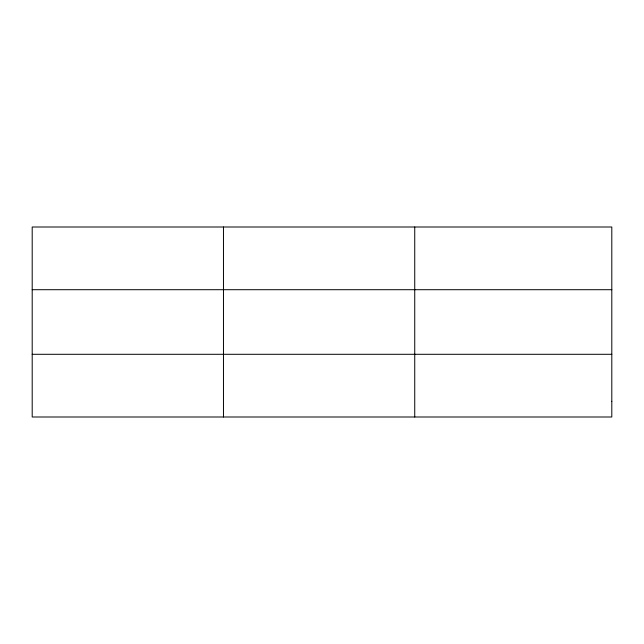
<?xml version="1.0" encoding="UTF-8"?>
<svg xmlns="http://www.w3.org/2000/svg" width="644" height="644" viewBox="0 0 644 644"><rect width="100%" height="100%" fill="white"/><g stroke="black" fill="none" stroke-linecap="round" stroke-linejoin="round"><path stroke-width="0.97" d="M223.468 227.002L223.468 416.998M414.736 227.002L414.736 416.998M32.2 289.703L611.8 289.703M32.2 354.297L611.8 354.297M611.8 401.325L611.8 416.998L32.2 416.998L32.2 227.002L611.8 227.002L611.8 401.325"/></g></svg>
